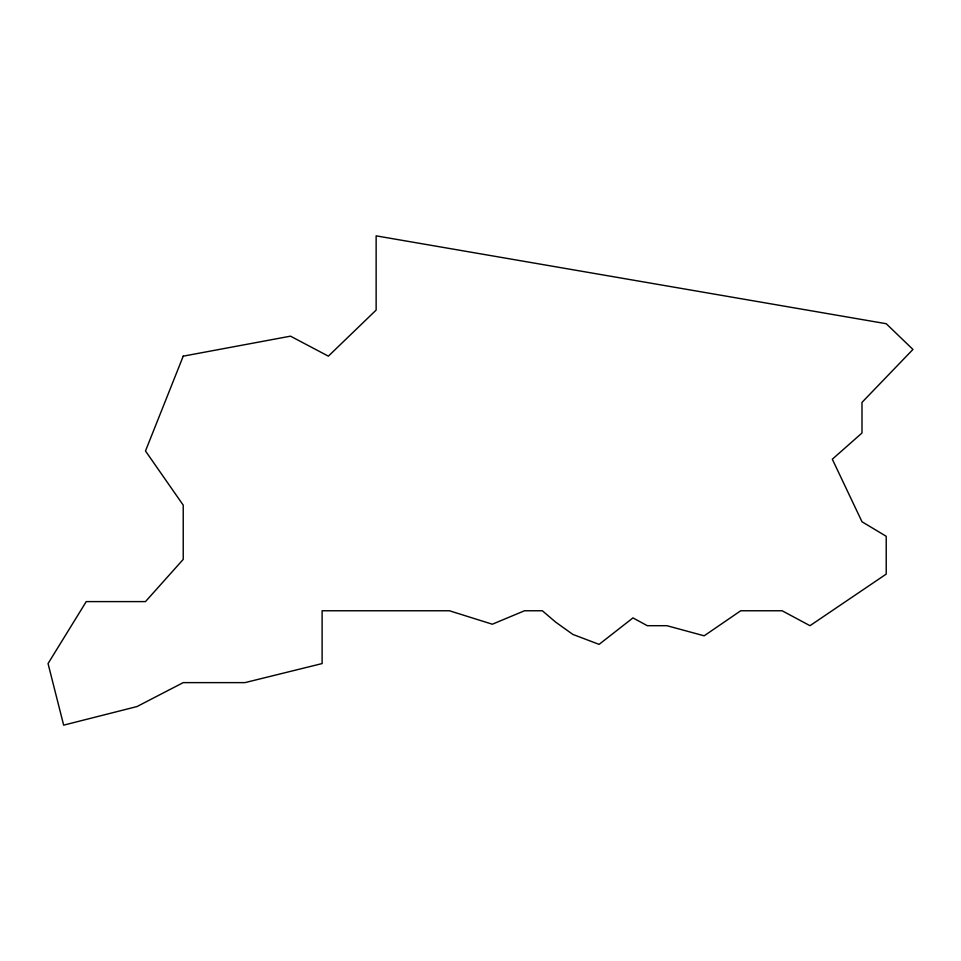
<?xml version="1.0" encoding="UTF-8"?>
<svg xmlns="http://www.w3.org/2000/svg" width="961" height="961" viewBox="0 0 961 961"><rect width="100%" height="100%" fill="white"/><g stroke="black" fill="none" stroke-linecap="round" stroke-linejoin="round"><path stroke-width="1.44" d="M183.227 356.159L145.483 450.985L183.227 505.15L183.227 559.386L145.483 601.598L86.25 601.598L48.05 663.57L63.654 725.147L136.979 706.563L183.227 682.622L244.959 682.622L322.115 663.57L322.115 610.764L449.436 610.764L492.332 624.218L524.502 610.764L542.34 610.764L555.578 622.067L572.84 634.416L599.099 644.375L632.975 617.899L647.306 625.695L666.874 625.695L704.173 635.81L740.727 610.764L782.134 610.764L809.979 625.695L886.222 574.089L886.222 536.298L861.993 521.763L832.322 459.214L861.993 433.003L861.993 402.383L912.95 349.444L886.222 323.713L376.135 235.853L376.135 310.079L328.362 356.159L290.498 336.17L183.227 356.159"/></g></svg>
